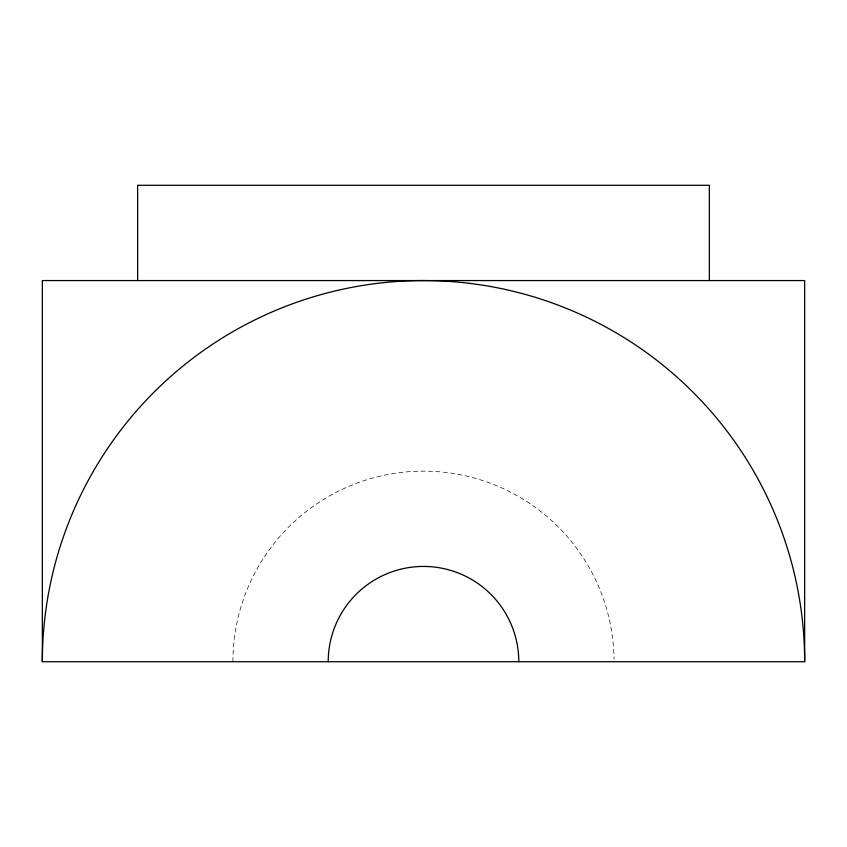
<?xml version="1.0" encoding="UTF-8"?>
<svg xmlns="http://www.w3.org/2000/svg" width="847" height="847" viewBox="0 0 847 847"><rect width="100%" height="100%" fill="white"/><g stroke="black" fill="none" stroke-linecap="round" stroke-linejoin="round"><path stroke-width="0.64" stroke-dasharray="4.24 3.18" d="M232.925 661.719A190.575 190.575 0 0 1 422.187 471.144A190.575 190.575 0 0 1 614.054 659.093"/><path stroke-width="1.27" d="M42.35 661.719L804.65 661.719L804.65 280.569L42.35 280.569L42.35 661.719A381.15 381.15 0 0 1 423.5 280.569A381.15 381.15 0 0 1 804.65 661.719M709.363 280.569L709.363 185.281L137.638 185.281L137.638 280.569M328.213 661.719A95.288 95.288 0 0 1 423.5 566.431A95.288 95.288 0 0 1 518.788 661.719"/></g></svg>
